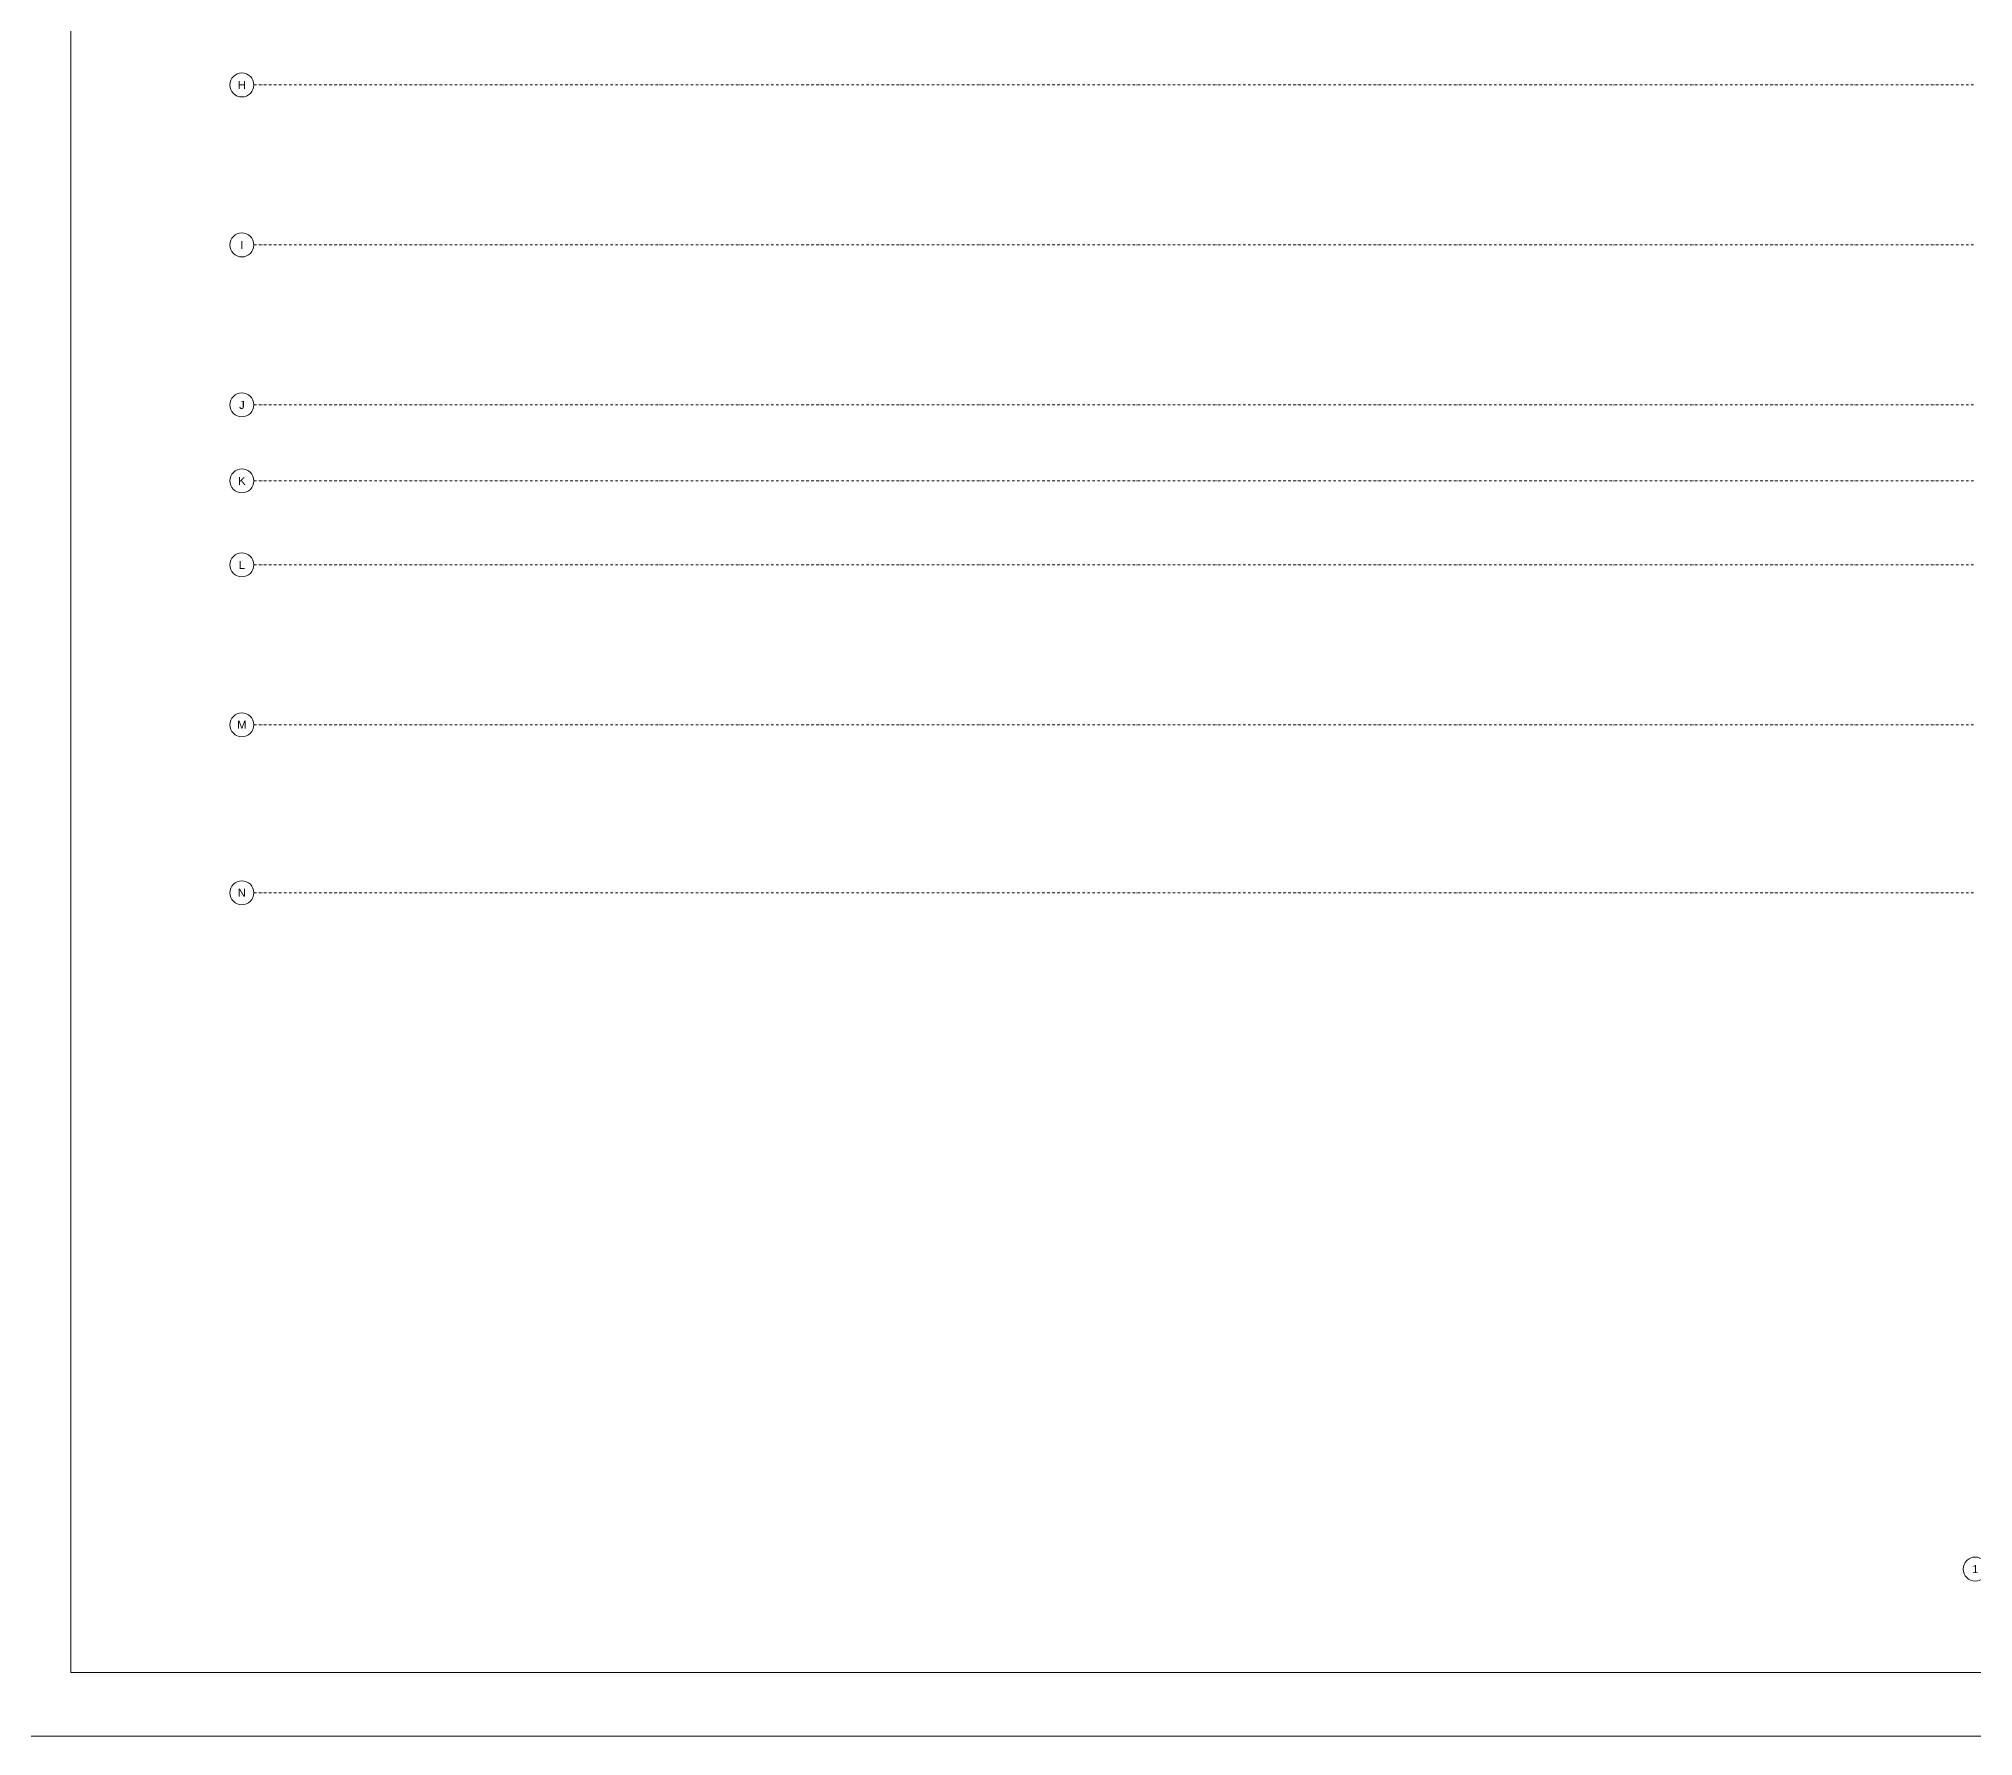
# Model space of a CAD drawing. Header units: metres. Extents: x -19121 to 152404, y -12107 to 29421.
# Drawn here: x 46319 to 55990, y -4219 to 4271 of the extents above; entities that cross this region are included whole.
import ezdxf
from ezdxf.enums import TextEntityAlignment as Align

# ---------------------------------------------------------------- set-up
doc = ezdxf.new("R2010")
doc.units = ezdxf.units.M
doc.header["$LTSCALE"] = 50
doc.header["$MEASUREMENT"] = 0
doc.linetypes.add('DASHDOT2', pattern=[0.5, 0.25, -0.125, 0, -0.125])
doc.layers.get('0').update_dxf_attribs({"color": 9, "lineweight": 5})
for name, color, linetype, lineweight in [('21', 9, 'Continuous', 5), ('24', 9, 'DASHDOT2', 5), ('40A', 9, 'Continuous', 5)]:
    doc.layers.add(name, color=color, linetype=linetype, lineweight=lineweight)
doc.styles.add('Arial', font='arial.ttf', dxfattribs={"height": 2.5})

# ---------------------------------------------------------------- blocks, each defined once
blk = doc.blocks.new('0_aks')
at = {"linetype": 'Continuous'}
blk.add_circle((0, 0), 3, dxfattribs=at)
at = {"style": 'Arial'}
blk.add_attdef('AKS', text='', height=2, dxfattribs=at).set_placement((0, 0), align=Align.MIDDLE_CENTER)
blk = doc.blocks.new('p-akslar_yeni')
at = {"layer": '24'}
for points in [[(-2190, -4535), (6415, -4535)], [(-2190, -5335), (6415, -5335)], [(-2190, -6135), (6415, -6135)], [(-2190, -6515), (6415, -6515)], [(-2190, -6935), (6415, -6935)], [(-2190, -7735), (6415, -7735)], [(-2190, -8575), (6415, -8575)]]:
    blk.add_lwpolyline(points, dxfattribs=at)
at = {"layer": '21', "xscale": 20, "yscale": 20, "zscale": 20}
for p, values in [((-2250, -4535), {'AKS': 'H'}), ((-2250, -5335), {'AKS': 'I'}), ((-2250, -6135), {'AKS': 'J'}), ((-2250, -6515), {'AKS': 'K'}), ((-2250, -6935), {'AKS': 'L'}), ((-2250, -7735), {'AKS': 'M'}), ((-2250, -8575), {'AKS': 'N'}), ((6415, -11957.2), {'AKS': '1'})]:
    blk.add_blockref('0_aks', p, dxfattribs=at).add_auto_attribs(values)

msp = doc.modelspace()

# ---------------------------------------------------------------- linework, layer by layer
at = {"layer": '40A'}
for points in [[(74159.3, -4218.6), (46159.3, -4218.6), (46159.3, 12601.4), (74159.3, 12601.4)], [(74159.3, -4218.6), (46159.3, -4218.6), (46159.3, 12601.4), (74159.3, 12601.4)], [(46479.3, 12281.4), (71999.5, 12281.4), (71999.5, -3898.6), (46479.3, -3898.6)], [(46479.3, 12281.4), (71999.5, 12281.4), (71999.5, -3898.6), (46479.3, -3898.6)]]:
    msp.add_lwpolyline(points, close=True, dxfattribs=at)

# ---------------------------------------------------------------- block references
at = {"layer": '24'}
msp.add_blockref('p-akslar_yeni', (49585, 8575), dxfattribs=at)

doc.saveas('drawing.dxf')
